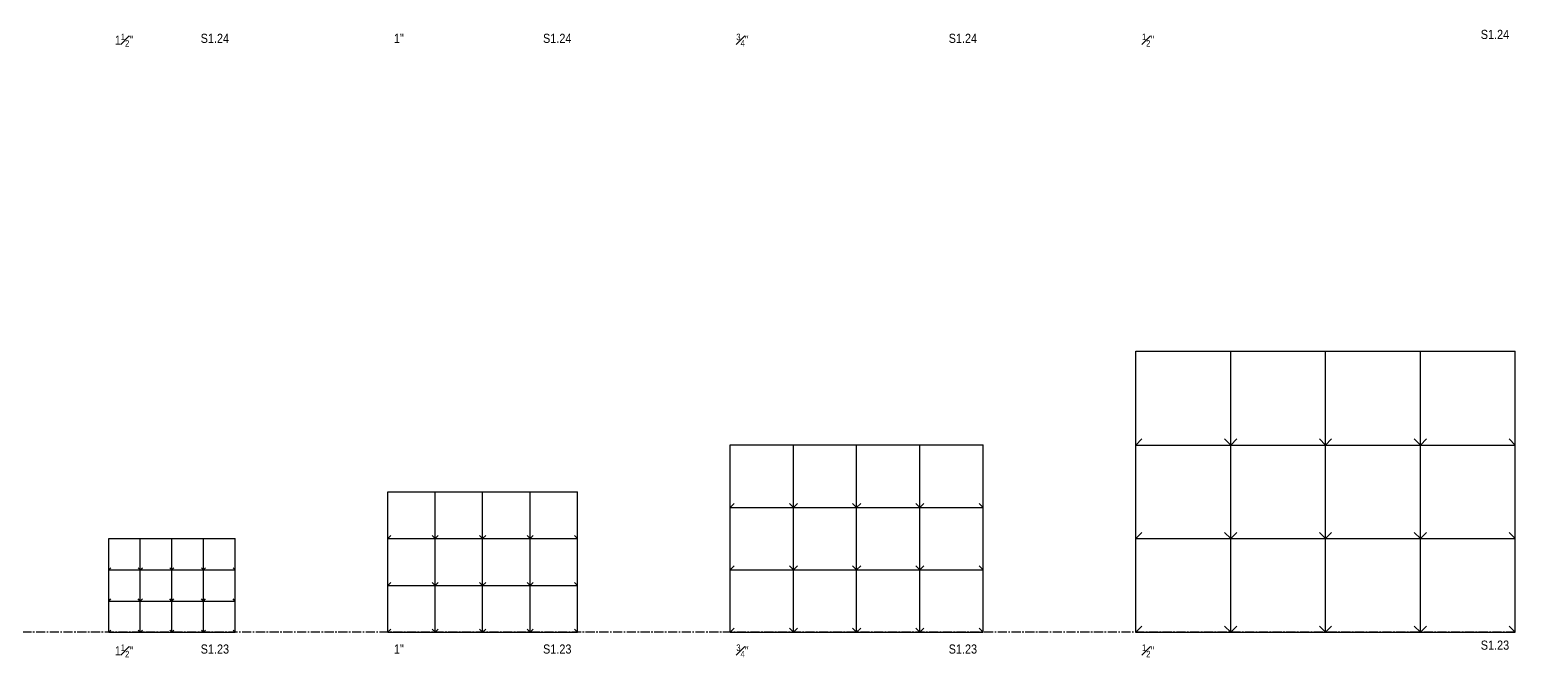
# Model space of a CAD drawing. Header units: inches. Extents: x -16404 to 14624, y -1591 to 16152.
# Drawn here: x 600 to 3520, y 9551 to 10784 of the extents above; entities that cross this region are included whole.
import ezdxf

# ---------------------------------------------------------------- set-up
doc = ezdxf.new("R2010")
doc.units = ezdxf.units.IN
doc.header["$LTSCALE"] = 24
doc.header["$MEASUREMENT"] = 0
doc.linetypes.add('CENTER2', pattern=[1.125, 0.75, -0.125, 0.125, -0.125])
doc.linetypes.add('DASHED2', pattern=[0.375, 0.25, -0.125])
doc.layers.get('0').update_dxf_attribs({"linetype": 'CONTINUOUS'})
doc.layers.add('S-ANNO-GRID-NONPLOT', color=251, linetype='CONTINUOUS', plot=False)
doc.styles.add('Arial', font='arial.ttf', dxfattribs={"width": 0.85})

# ---------------------------------------------------------------- blocks, each defined once
blk = doc.blocks.new('Se_24x36_DETAILS_GRID')
for p, q in [((0, 23), (7.77, 23)), ((0, 15.33), (0, 23)), ((7.77, 23), (15.53, 23)), ((7.77, 15.33), (7.77, 23)), ((15.53, 23), (23.3, 23)), ((15.53, 15.33), (15.53, 23)), ((23.3, 23), (31.07, 23)), ((23.3, 15.33), (23.3, 23)), ((31.07, 15.33), (31.07, 23)), ((0, 15.33), (0.5, 15.83)), ((7.77, 15.33), (8.27, 15.83)), ((15.53, 15.33), (16.03, 15.83)), ((23.3, 15.33), (23.8, 15.83)), ((0, 15.33), (7.77, 15.33)), ((0, 7.67), (0, 15.33)), ((7.77, 15.33), (15.53, 15.33)), ((7.77, 7.67), (7.77, 15.33)), ((15.53, 15.33), (23.3, 15.33)), ((15.53, 7.67), (15.53, 15.33)), ((23.3, 15.33), (31.07, 15.33)), ((23.3, 7.67), (23.3, 15.33)), ((31.07, 7.67), (31.07, 15.33)), ((0, 7.67), (0.5, 8.17)), ((0, 7.67), (7.77, 7.67)), ((0, 0), (0, 7.67)), ((7.77, 7.67), (8.27, 8.17)), ((7.77, 7.67), (15.53, 7.67)), ((7.77, 0), (7.77, 7.67)), ((15.53, 7.67), (16.03, 8.17)), ((15.53, 7.67), (23.3, 7.67)), ((15.53, 0), (15.53, 7.67)), ((23.3, 7.67), (23.8, 8.17)), ((23.3, 7.67), (31.07, 7.67)), ((23.3, 0), (23.3, 7.67)), ((31.07, 0), (31.07, 7.67)), ((0, 0), (0.5, 0.5)), ((0, 0), (7.77, 0)), ((7.77, 0), (8.27, 0.5)), ((7.77, 0), (15.53, 0)), ((15.53, 0), (16.03, 0.5)), ((15.53, 0), (23.3, 0)), ((23.3, 0), (23.8, 0.5)), ((23.3, 0), (31.07, 0))]:
    blk.add_line(p, q)
at = {"linetype": 'DASHED2', "ltscale": 0.5}
for p, q in [((7.77, 15.33), (7.27, 15.83)), ((15.53, 15.33), (15.03, 15.83)), ((23.3, 15.33), (22.8, 15.83)), ((31.07, 15.33), (30.57, 15.83)), ((7.77, 7.67), (7.27, 8.17)), ((15.53, 7.67), (15.03, 8.17)), ((23.3, 7.67), (22.8, 8.17)), ((31.07, 7.67), (30.57, 8.17)), ((7.77, 0), (7.27, 0.5)), ((15.53, 0), (15.03, 0.5)), ((23.3, 0), (22.8, 0.5)), ((31.07, 0), (30.57, 0.5))]:
    blk.add_line(p, q, dxfattribs=at)

msp = doc.modelspace()

# ---------------------------------------------------------------- linework, layer by layer
at = {"layer": 'S-ANNO-GRID-NONPLOT', "linetype": 'CENTER2'}
msp.add_line((3519.53048, 9600), (0, 9600), dxfattribs=at)

# ---------------------------------------------------------------- block references
at = {"layer": 'S-ANNO-GRID-NONPLOT'}
for p, xscale, yscale, zscale in [((2773.85768, 9600), 24, 24, 24), ((1976.74249, 9600), 16, 16, 16), ((1303.9061, 9600), 12, 12, 12), ((755.3485, 9600), 8, 8, 8)]:
    msp.add_blockref('Se_24x36_DETAILS_GRID', p, dxfattribs=dict(at, xscale=xscale, yscale=yscale, zscale=zscale))

# ---------------------------------------------------------------- texts
at = {"layer": 'S-ANNO-GRID-NONPLOT', "color": 191, "char_height": 18, "width": 59.0975878, "style": 'Arial'}
for s, insert, attachment_point in [('\\A1;1{\\H0.7x;\\S1#2;}"', (767.3485, 10776), 1), ('S1.24', (991.9061, 10776), 3), ('1"', (1315.9061, 10776), 1), ('S1.24', (1664.74249, 10776), 3), ('\\A1;{\\H0.7x;\\S3#4;}"', (1988.74249, 10776), 1), ('S1.24', (2461.85768, 10776), 3), ('\\A1;{\\H0.7x;\\S1#2;}"', (2785.85768, 10776), 1), ('S1.24', (3507.53048, 10783.66249), 3), ('\\A1;1{\\H0.7x;\\S1#2;}"', (767.3485, 9576), 1), ('S1.23', (991.9061, 9576), 3), ('1"', (1315.9061, 9576), 1), ('S1.23', (1664.74249, 9576), 3), ('\\A1;{\\H0.7x;\\S3#4;}"', (1988.74249, 9576), 1), ('S1.23', (2461.85768, 9576), 3), ('\\A1;{\\H0.7x;\\S1#2;}"', (2785.85768, 9576), 1), ('S1.23', (3507.53048, 9583.66249), 3)]:
    msp.add_mtext(s, dxfattribs=dict(at, insert=insert, attachment_point=attachment_point))

doc.saveas('drawing.dxf')
